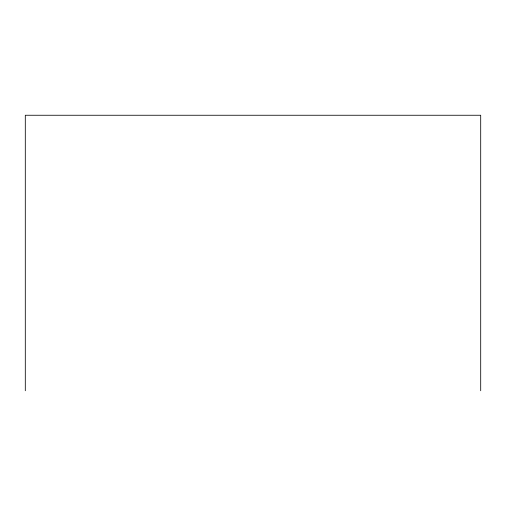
<?xml version="1.0" encoding="UTF-8"?>
<svg xmlns="http://www.w3.org/2000/svg" width="506" height="506" viewBox="0 0 506 506"><rect width="100%" height="100%" fill="white"/><g stroke="black" fill="none" stroke-linecap="round" stroke-linejoin="round"><path stroke-width="0.76" d="M480.7 390.746L480.7 115.254L25.3 115.254L25.3 390.746"/></g></svg>
